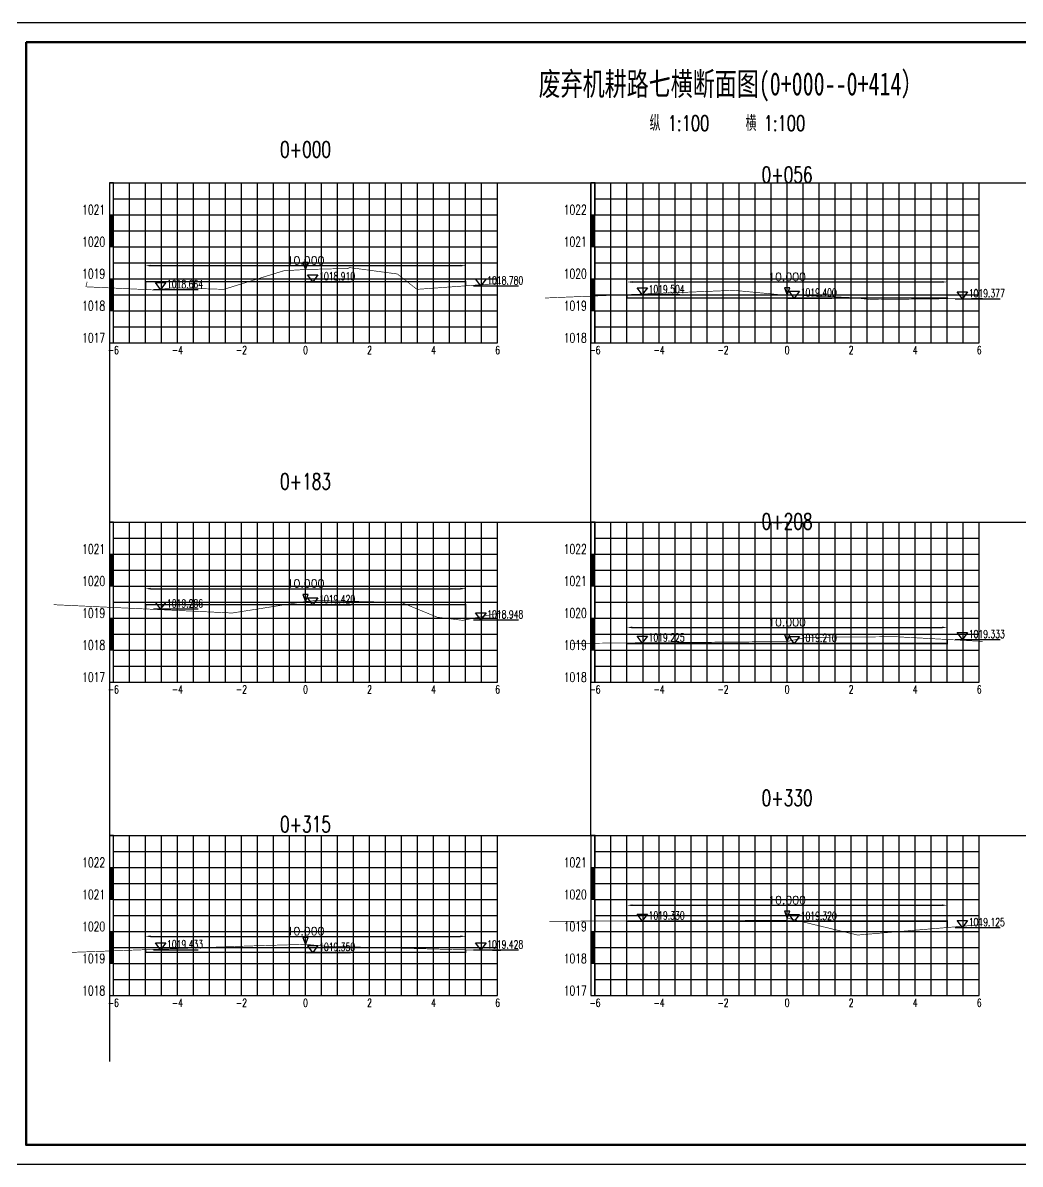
# Model space of a CAD drawing. Extents: x 695776 to 1250176, y 4443437 to 9025597.
# Drawn here: x 752460 to 783608, y 4482840 to 4518480 of the extents above; entities that cross this region are included whole.
import ezdxf
from ezdxf.enums import TextEntityAlignment as Align

# ---------------------------------------------------------------- set-up
doc = ezdxf.new("R2010")
doc.units = 0
doc.header["$LTSCALE"] = 0.5
doc.header["$PDSIZE"] = 0.2
doc.linetypes.add('ACAD_ISO07W100', pattern=[3.5, 0.5, -3])
doc.linetypes.add('CENTER2', pattern=[28.575, 19.05, -3.175, 3.175, -3.175])
doc.layers.get('0').update_dxf_attribs({"linetype": 'CONTINUOUS'})
doc.layers.get('Defpoints').update_dxf_attribs({"linetype": 'CONTINUOUS'})
for name, color, linetype in [('KEDU', 7, 'CONTINUOUS'), ('MIGE', 4, 'ACAD_ISO07W100'), ('MIGE1', 11, 'CONTINUOUS'), ('SANJIAO', 212, 'CONTINUOUS'), ('SHEJI', 1, 'CONTINUOUS'), ('YUANSHI', 2, 'CONTINUOUS'), ('YUANSHI1', 73, 'CONTINUOUS'), ('ZHOUXIAN', 20, 'CENTER2'), ('图框', 7, 'CONTINUOUS'), ('辅助线', 3, 'CONTINUOUS')]:
    doc.layers.add(name, color=color, linetype=linetype)
doc.styles.get("Standard").update_dxf_attribs({"font": 'rs.shx', "bigfont": 'hztxt.shx'})
doc.styles.add('仿宋', font='仿宋_GB2312.ttf', dxfattribs={"width": 0.7})
doc.dimstyles.get("Standard").update_dxf_attribs({"dimtxt": 0.18, "dimasz": 0.18, "dimexe": 0.18, "dimexo": 0.0625, "dimgap": 0.09, "dimtad": 0, "dimtih": 1, "dimtoh": 1, "dimdec": 4, "dimzin": 0, "dimdsep": 46, "dimtxsty": 'Standard', "dimcen": 0.09, "dimadec": 0, "dimazin": 0, "dimtfac": 1, "dimtdec": 4, "dimtofl": 0, "dimtmove": 0, "dimatfit": 3, "dimfxl": 0, "dimtolj": 1, "dimtzin": 0, "dimarcsym": 0})

# ---------------------------------------------------------------- blocks, each defined once
blk = doc.blocks.new('zhunghao')
blk.add_lwpolyline([(0, 0), (0.33, 0.86), (-0.33, 0.86), (0, 0)])
blk = doc.blocks.new('ele_sym08')
blk.add_line((0, 0), (5.6, 0))
blk.add_lwpolyline([(0.9, 0), (0.25, 0.86), (1.55, 0.86), (0.9, 0)])
at = {"width": 0.7}
blk.add_attdef('ELEVAT', (1.7, 0.18), '', height=1, dxfattribs=at)
blk = doc.blocks.new('*D775')
at = {"color": 0, "lineweight": -2}
for p, q in [((756289, 4510648), (756289, 4511148)), ((766289, 4510648), (766289, 4511148)), ((756451, 4510898), (766126, 4510898))]:
    blk.add_line(p, q, dxfattribs=at)
at = {"color": 0}
for points in [[(756451, 4510925), (756451, 4510871), (756289, 4510898)], [(766126, 4510925), (766126, 4510871), (766289, 4510898)]]:
    blk.add_solid(points, dxfattribs=at)
at = {"layer": 'Defpoints', "color": 0}
for p in [(766289, 4510898), (756289, 4510398), (766289, 4510398)]:
    blk.add_point(p, dxfattribs=at)
at = {"color": 0, "insert": (761289, 4511060), "char_height": 250, "attachment_point": 5}
blk.add_mtext('\\A1;10.000', dxfattribs=at)
blk = doc.blocks.new('bc1_100')
blk.add_lwpolyline([(0.064, 1), (-0.063, 1), (-0.063, 0), (0.064, 0)], close=True)
at = {"width": 0.7}
blk.add_attdef('BC', text='', height=0.3, dxfattribs=at).set_placement((-0.193, 0.007), align=Align.RIGHT)
blk = doc.blocks.new('bc0_100')
for p, q in [((-0.063, 1), (-0.063, 0)), ((0.063, 0), (0.063, 1))]:
    blk.add_line(p, q)
at = {"const_width": 0.126}
blk.add_lwpolyline([(0, 1), (0, 0)], dxfattribs=at)
at = {"width": 0.7}
blk.add_attdef('BC', text='', height=0.3, dxfattribs=at).set_placement((-0.193, 0.007), align=Align.RIGHT)
blk = doc.blocks.new('*D776')
at = {"color": 0, "lineweight": -2}
for p, q in [((771329, 4510138), (771329, 4510638)), ((781329, 4510138), (781329, 4510638)), ((771492, 4510388), (781167, 4510388))]:
    blk.add_line(p, q, dxfattribs=at)
at = {"color": 0}
for points in [[(771492, 4510415), (771492, 4510361), (771329, 4510388)], [(781167, 4510415), (781167, 4510361), (781329, 4510388)]]:
    blk.add_solid(points, dxfattribs=at)
at = {"layer": 'Defpoints', "color": 0}
for p in [(781329, 4510388), (771329, 4509888), (781329, 4509888)]:
    blk.add_point(p, dxfattribs=at)
at = {"color": 0, "insert": (776329, 4510550), "char_height": 250, "attachment_point": 5}
blk.add_mtext('\\A1;10.000', dxfattribs=at)
blk = doc.blocks.new('*D778')
at = {"color": 0, "lineweight": -2}
for p, q in [((756289, 4500561), (756289, 4501061)), ((766289, 4500561), (766289, 4501061)), ((756451, 4500811), (766126, 4500811))]:
    blk.add_line(p, q, dxfattribs=at)
at = {"color": 0}
for points in [[(756451, 4500838), (756451, 4500784), (756289, 4500811)], [(766126, 4500838), (766126, 4500784), (766289, 4500811)]]:
    blk.add_solid(points, dxfattribs=at)
at = {"layer": 'Defpoints', "color": 0}
for p in [(766289, 4500811), (756289, 4500311), (766289, 4500311)]:
    blk.add_point(p, dxfattribs=at)
at = {"color": 0, "insert": (761289, 4500974), "char_height": 250, "attachment_point": 5}
blk.add_mtext('\\A1;10.000', dxfattribs=at)
blk = doc.blocks.new('*D779')
at = {"color": 0, "lineweight": -2}
for p, q in [((771329, 4499351), (771329, 4499851)), ((771492, 4499601), (781167, 4499601)), ((781329, 4499351), (781329, 4499851))]:
    blk.add_line(p, q, dxfattribs=at)
at = {"color": 0}
for points in [[(771492, 4499628), (771492, 4499574), (771329, 4499601)], [(781167, 4499628), (781167, 4499574), (781329, 4499601)]]:
    blk.add_solid(points, dxfattribs=at)
at = {"layer": 'Defpoints', "color": 0}
for p in [(781329, 4499601), (771329, 4499101), (781329, 4499101)]:
    blk.add_point(p, dxfattribs=at)
at = {"color": 0, "insert": (776329, 4499764), "char_height": 250, "attachment_point": 5}
blk.add_mtext('\\A1;10.000', dxfattribs=at)
blk = doc.blocks.new('*D781')
at = {"color": 0, "lineweight": -2}
for p, q in [((756289, 4489705), (756289, 4490205)), ((756451, 4489955), (766126, 4489955)), ((766289, 4489705), (766289, 4490205))]:
    blk.add_line(p, q, dxfattribs=at)
at = {"color": 0}
for points in [[(756451, 4489982), (756451, 4489928), (756289, 4489955)], [(766126, 4489982), (766126, 4489928), (766289, 4489955)]]:
    blk.add_solid(points, dxfattribs=at)
at = {"layer": 'Defpoints', "color": 0}
for p in [(766289, 4489955), (756289, 4489455), (766289, 4489455)]:
    blk.add_point(p, dxfattribs=at)
at = {"color": 0, "insert": (761289, 4490118), "char_height": 250, "attachment_point": 5}
blk.add_mtext('\\A1;10.000', dxfattribs=at)
blk = doc.blocks.new('*D782')
at = {"color": 0, "lineweight": -2}
for p, q in [((771329, 4490675), (771329, 4491175)), ((781329, 4490675), (781329, 4491175)), ((771492, 4490925), (781167, 4490925))]:
    blk.add_line(p, q, dxfattribs=at)
at = {"color": 0}
for points in [[(771492, 4490952), (771492, 4490898), (771329, 4490925)], [(781167, 4490952), (781167, 4490898), (781329, 4490925)]]:
    blk.add_solid(points, dxfattribs=at)
at = {"layer": 'Defpoints', "color": 0}
for p in [(781329, 4490925), (771329, 4490425), (781329, 4490425)]:
    blk.add_point(p, dxfattribs=at)
at = {"color": 0, "insert": (776329, 4491088), "char_height": 250, "attachment_point": 5}
blk.add_mtext('\\A1;10.000', dxfattribs=at)

msp = doc.modelspace()

# ---------------------------------------------------------------- linework, layer by layer
at = {"layer": 'MIGE', "linetype": 'Continuous'}
for p, q in [((755788.7759, 4508487.6428), (755788.7759, 4513487.6428)), ((756788.7759, 4508487.6428), (756788.7759, 4513487.6428)), ((757788.7759, 4508487.6428), (757788.7759, 4513487.6428)), ((758788.7759, 4508487.6428), (758788.7759, 4513487.6428)), ((759788.7759, 4508487.6428), (759788.7759, 4513487.6428)), ((760788.7759, 4508487.6428), (760788.7759, 4513487.6428)), ((761788.7759, 4508487.6428), (761788.7759, 4513487.6428)), ((762788.7759, 4508487.6428), (762788.7759, 4513487.6428)), ((763788.7759, 4508487.6428), (763788.7759, 4513487.6428)), ((764788.7759, 4508487.6428), (764788.7759, 4513487.6428)), ((765788.7759, 4508487.6428), (765788.7759, 4513487.6428)), ((766788.7759, 4508487.6428), (766788.7759, 4513487.6428)), ((770829.2464, 4508487.6428), (770829.2464, 4513487.6428)), ((771829.2464, 4508487.6428), (771829.2464, 4513487.6428)), ((772829.2464, 4508487.6428), (772829.2464, 4513487.6428)), ((773829.2464, 4508487.6428), (773829.2464, 4513487.6428)), ((774829.2464, 4508487.6428), (774829.2464, 4513487.6428)), ((775829.2464, 4508487.6428), (775829.2464, 4513487.6428)), ((776829.2464, 4508487.6428), (776829.2464, 4513487.6428)), ((777829.2464, 4508487.6428), (777829.2464, 4513487.6428)), ((778829.2464, 4508487.6428), (778829.2464, 4513487.6428)), ((779829.2464, 4508487.6428), (779829.2464, 4513487.6428)), ((780829.2464, 4508487.6428), (780829.2464, 4513487.6428)), ((781829.2464, 4508487.6428), (781829.2464, 4513487.6428)), ((755288.7759, 4512987.6428), (767288.7759, 4512987.6428)), ((770329.2464, 4512987.6428), (782329.2464, 4512987.6428)), ((755288.7759, 4511987.6428), (767288.7759, 4511987.6428)), ((770329.2464, 4511987.6428), (782329.2464, 4511987.6428)), ((755288.7759, 4510987.6428), (767288.7759, 4510987.6428)), ((770329.2464, 4510987.6428), (782329.2464, 4510987.6428)), ((755288.7759, 4509987.6428), (767288.7759, 4509987.6428)), ((770329.2464, 4509987.6428), (782329.2464, 4509987.6428)), ((755288.7759, 4508987.6428), (767288.7759, 4508987.6428)), ((770329.2464, 4508987.6428), (782329.2464, 4508987.6428)), ((755788.7759, 4497891.3781), (755788.7759, 4502891.3781)), ((756788.7759, 4497891.3781), (756788.7759, 4502891.3781)), ((757788.7759, 4497891.3781), (757788.7759, 4502891.3781)), ((758788.7759, 4497891.3781), (758788.7759, 4502891.3781)), ((759788.7759, 4497891.3781), (759788.7759, 4502891.3781)), ((760788.7759, 4497891.3781), (760788.7759, 4502891.3781)), ((761788.7759, 4497891.3781), (761788.7759, 4502891.3781)), ((762788.7759, 4497891.3781), (762788.7759, 4502891.3781)), ((763788.7759, 4497891.3781), (763788.7759, 4502891.3781)), ((764788.7759, 4497891.3781), (764788.7759, 4502891.3781)), ((765788.7759, 4497891.3781), (765788.7759, 4502891.3781)), ((766788.7759, 4497891.3781), (766788.7759, 4502891.3781)), ((770829.2464, 4497891.3781), (770829.2464, 4502891.3781)), ((771829.2464, 4497891.3781), (771829.2464, 4502891.3781)), ((772829.2464, 4497891.3781), (772829.2464, 4502891.3781)), ((773829.2464, 4497891.3781), (773829.2464, 4502891.3781)), ((774829.2464, 4497891.3781), (774829.2464, 4502891.3781)), ((775829.2464, 4497891.3781), (775829.2464, 4502891.3781)), ((776829.2464, 4497891.3781), (776829.2464, 4502891.3781)), ((777829.2464, 4497891.3781), (777829.2464, 4502891.3781)), ((778829.2464, 4497891.3781), (778829.2464, 4502891.3781)), ((779829.2464, 4497891.3781), (779829.2464, 4502891.3781)), ((780829.2464, 4497891.3781), (780829.2464, 4502891.3781)), ((781829.2464, 4497891.3781), (781829.2464, 4502891.3781)), ((755288.7759, 4502391.3781), (767288.7759, 4502391.3781)), ((770329.2464, 4502391.3781), (782329.2464, 4502391.3781)), ((755288.7759, 4501391.3781), (767288.7759, 4501391.3781)), ((770329.2464, 4501391.3781), (782329.2464, 4501391.3781)), ((755288.7759, 4500391.3781), (767288.7759, 4500391.3781)), ((770329.2464, 4500391.3781), (782329.2464, 4500391.3781)), ((755288.7759, 4499391.3781), (767288.7759, 4499391.3781)), ((770329.2464, 4499391.3781), (782329.2464, 4499391.3781)), ((755288.7759, 4498391.3781), (767288.7759, 4498391.3781)), ((770329.2464, 4498391.3781), (782329.2464, 4498391.3781)), ((755788.7759, 4488105.0944), (755788.7759, 4493105.0944)), ((756788.7759, 4488105.0944), (756788.7759, 4493105.0944)), ((757788.7759, 4488105.0944), (757788.7759, 4493105.0944)), ((758788.7759, 4488105.0944), (758788.7759, 4493105.0944)), ((759788.7759, 4488105.0944), (759788.7759, 4493105.0944)), ((760788.7759, 4488105.0944), (760788.7759, 4493105.0944)), ((761788.7759, 4488105.0944), (761788.7759, 4493105.0944)), ((762788.7759, 4488105.0944), (762788.7759, 4493105.0944)), ((763788.7759, 4488105.0944), (763788.7759, 4493105.0944)), ((764788.7759, 4488105.0944), (764788.7759, 4493105.0944)), ((765788.7759, 4488105.0944), (765788.7759, 4493105.0944)), ((766788.7759, 4488105.0944), (766788.7759, 4493105.0944)), ((770829.2464, 4488105.0944), (770829.2464, 4493105.0944)), ((771829.2464, 4488105.0944), (771829.2464, 4493105.0944)), ((772829.2464, 4488105.0944), (772829.2464, 4493105.0944)), ((773829.2464, 4488105.0944), (773829.2464, 4493105.0944)), ((774829.2464, 4488105.0944), (774829.2464, 4493105.0944)), ((775829.2464, 4488105.0944), (775829.2464, 4493105.0944)), ((776829.2464, 4488105.0944), (776829.2464, 4493105.0944)), ((777829.2464, 4488105.0944), (777829.2464, 4493105.0944)), ((778829.2464, 4488105.0944), (778829.2464, 4493105.0944)), ((779829.2464, 4488105.0944), (779829.2464, 4493105.0944)), ((780829.2464, 4488105.0944), (780829.2464, 4493105.0944)), ((781829.2464, 4488105.0944), (781829.2464, 4493105.0944)), ((755288.7759, 4492605.0944), (767288.7759, 4492605.0944)), ((770329.2464, 4492605.0944), (782329.2464, 4492605.0944)), ((755288.7759, 4491605.0944), (767288.7759, 4491605.0944)), ((770329.2464, 4491605.0944), (782329.2464, 4491605.0944)), ((755288.7759, 4490605.0944), (767288.7759, 4490605.0944)), ((770329.2464, 4490605.0944), (782329.2464, 4490605.0944)), ((755288.7759, 4489605.0944), (767288.7759, 4489605.0944)), ((770329.2464, 4489605.0944), (782329.2464, 4489605.0944)), ((755288.7759, 4488605.0944), (767288.7759, 4488605.0944)), ((770329.2464, 4488605.0944), (782329.2464, 4488605.0944))]:
    msp.add_line(p, q, dxfattribs=at)
at = {"layer": 'MIGE1'}
for p, q in [((755288.7759, 4513487.6428), (767288.7759, 4513487.6428)), ((755288.7759, 4508487.6428), (755288.7759, 4513487.6428)), ((756288.7759, 4508487.6428), (756288.7759, 4513487.6428)), ((757288.7759, 4508487.6428), (757288.7759, 4513487.6428)), ((758288.7759, 4508487.6428), (758288.7759, 4513487.6428)), ((759288.7759, 4508487.6428), (759288.7759, 4513487.6428)), ((760288.7759, 4508487.6428), (760288.7759, 4513487.6428)), ((761288.7759, 4508487.6428), (761288.7759, 4513487.6428)), ((762288.7759, 4508487.6428), (762288.7759, 4513487.6428)), ((763288.7759, 4508487.6428), (763288.7759, 4513487.6428)), ((764288.7759, 4508487.6428), (764288.7759, 4513487.6428)), ((765288.7759, 4508487.6428), (765288.7759, 4513487.6428)), ((766288.7759, 4508487.6428), (766288.7759, 4513487.6428)), ((767288.7759, 4508487.6428), (767288.7759, 4513487.6428)), ((770329.2464, 4513487.6428), (782329.2464, 4513487.6428)), ((770329.2464, 4508487.6428), (770329.2464, 4513487.6428)), ((771329.2464, 4508487.6428), (771329.2464, 4513487.6428)), ((772329.2464, 4508487.6428), (772329.2464, 4513487.6428)), ((773329.2464, 4508487.6428), (773329.2464, 4513487.6428)), ((774329.2464, 4508487.6428), (774329.2464, 4513487.6428)), ((775329.2464, 4508487.6428), (775329.2464, 4513487.6428)), ((776329.2464, 4508487.6428), (776329.2464, 4513487.6428)), ((777329.2464, 4508487.6428), (777329.2464, 4513487.6428)), ((778329.2464, 4508487.6428), (778329.2464, 4513487.6428)), ((779329.2464, 4508487.6428), (779329.2464, 4513487.6428)), ((780329.2464, 4508487.6428), (780329.2464, 4513487.6428)), ((781329.2464, 4508487.6428), (781329.2464, 4513487.6428)), ((782329.2464, 4508487.6428), (782329.2464, 4513487.6428)), ((755288.7759, 4512487.6428), (767288.7759, 4512487.6428)), ((770329.2464, 4512487.6428), (782329.2464, 4512487.6428)), ((755288.7759, 4511487.6428), (767288.7759, 4511487.6428)), ((770329.2464, 4511487.6428), (782329.2464, 4511487.6428)), ((755288.7759, 4510487.6428), (767288.7759, 4510487.6428)), ((770329.2464, 4510487.6428), (782329.2464, 4510487.6428)), ((755288.7759, 4509487.6428), (767288.7759, 4509487.6428)), ((770329.2464, 4509487.6428), (782329.2464, 4509487.6428)), ((755288.7759, 4508487.6428), (767288.7759, 4508487.6428)), ((770329.2464, 4508487.6428), (782329.2464, 4508487.6428)), ((755288.7759, 4502891.3781), (767288.7759, 4502891.3781)), ((755288.7759, 4497891.3781), (755288.7759, 4502891.3781)), ((756288.7759, 4497891.3781), (756288.7759, 4502891.3781)), ((757288.7759, 4497891.3781), (757288.7759, 4502891.3781)), ((758288.7759, 4497891.3781), (758288.7759, 4502891.3781)), ((759288.7759, 4497891.3781), (759288.7759, 4502891.3781)), ((760288.7759, 4497891.3781), (760288.7759, 4502891.3781)), ((761288.7759, 4497891.3781), (761288.7759, 4502891.3781)), ((762288.7759, 4497891.3781), (762288.7759, 4502891.3781)), ((763288.7759, 4497891.3781), (763288.7759, 4502891.3781)), ((764288.7759, 4497891.3781), (764288.7759, 4502891.3781)), ((765288.7759, 4497891.3781), (765288.7759, 4502891.3781)), ((766288.7759, 4497891.3781), (766288.7759, 4502891.3781)), ((767288.7759, 4497891.3781), (767288.7759, 4502891.3781)), ((770329.2464, 4502891.3781), (782329.2464, 4502891.3781)), ((770329.2464, 4497891.3781), (770329.2464, 4502891.3781)), ((771329.2464, 4497891.3781), (771329.2464, 4502891.3781)), ((772329.2464, 4497891.3781), (772329.2464, 4502891.3781)), ((773329.2464, 4497891.3781), (773329.2464, 4502891.3781)), ((774329.2464, 4497891.3781), (774329.2464, 4502891.3781)), ((775329.2464, 4497891.3781), (775329.2464, 4502891.3781)), ((776329.2464, 4497891.3781), (776329.2464, 4502891.3781)), ((777329.2464, 4497891.3781), (777329.2464, 4502891.3781)), ((778329.2464, 4497891.3781), (778329.2464, 4502891.3781)), ((779329.2464, 4497891.3781), (779329.2464, 4502891.3781)), ((780329.2464, 4497891.3781), (780329.2464, 4502891.3781)), ((781329.2464, 4497891.3781), (781329.2464, 4502891.3781)), ((782329.2464, 4497891.3781), (782329.2464, 4502891.3781)), ((755288.7759, 4501891.3781), (767288.7759, 4501891.3781)), ((770329.2464, 4501891.3781), (782329.2464, 4501891.3781)), ((755288.7759, 4500891.3781), (767288.7759, 4500891.3781)), ((770329.2464, 4500891.3781), (782329.2464, 4500891.3781)), ((755288.7759, 4499891.3781), (767288.7759, 4499891.3781)), ((770329.2464, 4499891.3781), (782329.2464, 4499891.3781)), ((755288.7759, 4498891.3781), (767288.7759, 4498891.3781)), ((770329.2464, 4498891.3781), (782329.2464, 4498891.3781)), ((755288.7759, 4497891.3781), (767288.7759, 4497891.3781)), ((770329.2464, 4497891.3781), (782329.2464, 4497891.3781)), ((755288.7759, 4493105.0944), (767288.7759, 4493105.0944)), ((755288.7759, 4488105.0944), (755288.7759, 4493105.0944)), ((756288.7759, 4488105.0944), (756288.7759, 4493105.0944)), ((757288.7759, 4488105.0944), (757288.7759, 4493105.0944)), ((758288.7759, 4488105.0944), (758288.7759, 4493105.0944)), ((759288.7759, 4488105.0944), (759288.7759, 4493105.0944)), ((760288.7759, 4488105.0944), (760288.7759, 4493105.0944)), ((761288.7759, 4488105.0944), (761288.7759, 4493105.0944)), ((762288.7759, 4488105.0944), (762288.7759, 4493105.0944)), ((763288.7759, 4488105.0944), (763288.7759, 4493105.0944)), ((764288.7759, 4488105.0944), (764288.7759, 4493105.0944)), ((765288.7759, 4488105.0944), (765288.7759, 4493105.0944)), ((766288.7759, 4488105.0944), (766288.7759, 4493105.0944)), ((767288.7759, 4488105.0944), (767288.7759, 4493105.0944)), ((770329.2464, 4493105.0944), (782329.2464, 4493105.0944)), ((770329.2464, 4488105.0944), (770329.2464, 4493105.0944)), ((771329.2464, 4488105.0944), (771329.2464, 4493105.0944)), ((772329.2464, 4488105.0944), (772329.2464, 4493105.0944)), ((773329.2464, 4488105.0944), (773329.2464, 4493105.0944)), ((774329.2464, 4488105.0944), (774329.2464, 4493105.0944)), ((775329.2464, 4488105.0944), (775329.2464, 4493105.0944)), ((776329.2464, 4488105.0944), (776329.2464, 4493105.0944)), ((777329.2464, 4488105.0944), (777329.2464, 4493105.0944)), ((778329.2464, 4488105.0944), (778329.2464, 4493105.0944)), ((779329.2464, 4488105.0944), (779329.2464, 4493105.0944)), ((780329.2464, 4488105.0944), (780329.2464, 4493105.0944)), ((781329.2464, 4488105.0944), (781329.2464, 4493105.0944)), ((782329.2464, 4488105.0944), (782329.2464, 4493105.0944)), ((755288.7759, 4492105.0944), (767288.7759, 4492105.0944)), ((770329.2464, 4492105.0944), (782329.2464, 4492105.0944)), ((755288.7759, 4491105.0944), (767288.7759, 4491105.0944)), ((770329.2464, 4491105.0944), (782329.2464, 4491105.0944)), ((755288.7759, 4490105.0944), (767288.7759, 4490105.0944)), ((770329.2464, 4490105.0944), (782329.2464, 4490105.0944)), ((755288.7759, 4489105.0944), (767288.7759, 4489105.0944)), ((770329.2464, 4489105.0944), (782329.2464, 4489105.0944)), ((755288.7759, 4488105.0944), (767288.7759, 4488105.0944)), ((770329.2464, 4488105.0944), (782329.2464, 4488105.0944))]:
    msp.add_line(p, q, dxfattribs=at)
at = {"layer": 'SHEJI', "const_width": 50}
for points in [[(756288.7759, 4510151.9285), (756288.7759, 4510397.6428), (759512.569, 4510397.6428), (761288.7759, 4510397.6428), (764463.7759, 4510397.6428), (766288.7759, 4510397.6428), (766288.7759, 4510267.5223)], [(771329.2464, 4509991.9552), (771329.2464, 4509887.6428), (776329.2464, 4509887.6428), (778504.2464, 4509887.6428), (781329.2464, 4509887.6428), (781329.2464, 4509864.2503)], [(756288.7759, 4500177.6505), (756288.7759, 4500311.3781), (760652.6648, 4500311.3781), (761288.7759, 4500311.3781), (764449.2107, 4500311.3781), (766288.7759, 4500311.3781), (766288.7759, 4499839.3049)], [(771329.2464, 4499116.8016), (771329.2464, 4499101.3781), (776329.2464, 4499101.3781), (781329.2464, 4499101.3781), (781329.2464, 4499224.4629)], [(771329.2464, 4490434.9325), (771329.2464, 4490425.0944), (776329.2464, 4490425.0944), (776744.3407, 4490425.0944), (781329.2464, 4490425.0944), (781329.2464, 4490230.2507)], [(756288.7759, 4489537.6169), (756288.7759, 4489455.0944), (761288.7759, 4489455.0944), (766288.7759, 4489455.0944), (766288.7759, 4489533.495)]]:
    msp.add_lwpolyline(points, dxfattribs=at)
at = {"layer": 'YUANSHI', "const_width": 20}
for points in [[(759512.569, 4510397.6428), (760608.7759, 4510737.6428), (761288.7759, 4510777.6428), (762478.7759, 4510807.6428), (762608.7759, 4510807.6428), (762668.7759, 4510837.6428), (764158.7759, 4510637.6428), (764463.7759, 4510397.6428)], [(754468.7759, 4510397.6428), (754428.7759, 4510237.6428), (756288.7759, 4510151.9285)], [(766288.7759, 4510267.5223), (767395.2567, 4510347.5089)], [(768769.2464, 4509887.6428), (771329.2464, 4509991.9552)], [(771329.2464, 4509991.9552), (774659.2464, 4510127.6428), (776139.2464, 4509987.6428), (776329.2464, 4509987.6428), (777709.2464, 4509927.6428), (778419.2464, 4509897.6428), (778504.2464, 4509887.6428)], [(781329.2464, 4509864.2503), (782435.7272, 4509876.5173)], [(753418.7759, 4500311.3781), (756288.7759, 4500177.6505)], [(760652.6648, 4500311.3781), (761288.7759, 4500411.3781), (761618.7759, 4500441.3781), (764278.7759, 4500381.3781), (764449.2107, 4500311.3781)], [(766288.7759, 4499839.3049), (767395.2567, 4500059.7015)], [(771329.2464, 4499116.8016), (776329.2464, 4499161.3781), (776919.2464, 4499291.3781), (779719.2464, 4499311.3781), (781329.2464, 4499224.4629)], [(781329.2464, 4499224.4629), (782435.7272, 4499164.73)], [(769599.2464, 4499101.3781), (771329.2464, 4499116.8016)], [(768899.2464, 4490425.0944), (771329.2464, 4490434.9325)], [(771329.2464, 4490434.9325), (776309.2464, 4490455.0944), (776329.2464, 4490525.0944), (776744.3407, 4490425.0944)], [(781329.2464, 4490230.2507), (782435.7272, 4490323.1778)], [(756288.7759, 4489537.6169), (759548.7759, 4489655.0944), (761288.7759, 4489705.0944), (761918.7759, 4489645.0944), (766288.7759, 4489533.495)], [(753998.7759, 4489455.0944), (756288.7759, 4489537.6169)], [(766288.7759, 4489533.495), (767395.2567, 4489505.2381)]]:
    msp.add_lwpolyline(points, dxfattribs=at)
at = {"layer": 'YUANSHI1', "const_width": 20}
for points in [[(756288.7759, 4510151.9285), (756598.7759, 4510137.6428), (757158.7759, 4510207.6428), (758738.7759, 4510157.6428), (759512.569, 4510397.6428)], [(764463.7759, 4510397.6428), (764768.7759, 4510157.6428), (766288.7759, 4510267.5223)], [(778504.2464, 4509887.6428), (778929.2464, 4509837.6428), (781329.2464, 4509864.2503)], [(756288.7759, 4500177.6505), (758998.7759, 4500051.3781), (760652.6648, 4500311.3781)], [(764449.2107, 4500311.3781), (765398.7759, 4499921.3781), (766198.7759, 4499821.3781), (766288.7759, 4499839.3049)], [(776744.3407, 4490425.0944), (778529.2464, 4489995.0944), (781329.2464, 4490230.2507)]]:
    msp.add_lwpolyline(points, dxfattribs=at)
at = {"layer": 'ZHOUXIAN'}
for p, q in [((761288.7759, 4509637.6428), (761288.7759, 4511337.6428)), ((776329.2464, 4509337.6428), (776329.2464, 4510627.6428)), ((761288.7759, 4499321.3781), (761288.7759, 4500941.3781)), ((776329.2464, 4498601.3781), (776329.2464, 4499811.3781)), ((776329.2464, 4489495.0944), (776329.2464, 4491025.0944)), ((761288.7759, 4488955.0944), (761288.7759, 4490205.0944))]:
    msp.add_line(p, q, dxfattribs=at)
at = {"layer": '图框', "linetype": 'Continuous', "lineweight": -2, "flags": 128}
msp.add_lwpolyline([(749564.3377, 4518480.4591), (749564.3377, 4482840.4591), (799964.3377, 4482840.4591), (799964.3377, 4518480.4591), (749564.3377, 4518480.4591)], dxfattribs=at)
at = {"layer": '图框', "linetype": 'Continuous', "lineweight": 60, "flags": 128}
msp.add_lwpolyline([(752564.3377, 4517880.4591), (799364.3377, 4517880.4591), (799364.3377, 4483440.4591), (752564.3377, 4483440.4591), (752564.3377, 4517880.4591)], dxfattribs=at)
at = {"layer": '辅助线'}
for points in [[(755162.5804, 4513487.6428), (798028.0935, 4513487.6428)], [(755162.5804, 4513487.6428), (755162.5804, 4486044.5699)], [(770203.0508, 4493105.0944), (770203.0508, 4513487.6428)], [(755162.5804, 4502891.3781), (797617.922, 4502891.3781)], [(755162.5804, 4493105.0944), (797167.9019, 4493105.0944)]]:
    msp.add_lwpolyline(points, dxfattribs=at)

# ---------------------------------------------------------------- block references
at = {"xscale": 250, "yscale": 250, "zscale": 250}
for p, values in [((761288.7759, 4510397.6428), {'ELEVAT': '1018.910'}), ((756538.7759, 4510151.9285), {'ELEVAT': '1018.664'}), ((766538.7759, 4510267.5223), {'ELEVAT': '1018.780'}), ((771579.2464, 4509991.9552), {'ELEVAT': '1019.504'}), ((776329.2464, 4509887.6428), {'ELEVAT': '1019.400'}), ((781579.2464, 4509864.2503), {'ELEVAT': '1019.377'}), ((756538.7759, 4500177.6505), {'ELEVAT': '1019.286'}), ((761288.7759, 4500311.3781), {'ELEVAT': '1019.420'}), ((766538.7759, 4499839.3049), {'ELEVAT': '1018.948'}), ((771579.2464, 4499116.8016), {'ELEVAT': '1019.225'}), ((776329.2464, 4499101.3781), {'ELEVAT': '1019.210'}), ((781579.2464, 4499224.4629), {'ELEVAT': '1019.333'}), ((771579.2464, 4490434.9325), {'ELEVAT': '1019.330'}), ((776329.2464, 4490425.0944), {'ELEVAT': '1019.320'}), ((781579.2464, 4490230.2507), {'ELEVAT': '1019.125'}), ((756538.7759, 4489537.6169), {'ELEVAT': '1019.433'}), ((761288.7759, 4489455.0944), {'ELEVAT': '1019.350'}), ((766538.7759, 4489533.495), {'ELEVAT': '1019.428'})]:
    msp.add_blockref('ele_sym08', p, dxfattribs=at).add_auto_attribs(values)
at = {"layer": 'KEDU', "xscale": 1000, "yscale": 1000, "zscale": 1000}
for name, p, values in [('bc1_100', (755225.5279, 4512487.6428), {'BC': '1021'}), ('bc1_100', (770265.9984, 4512487.6428), {'BC': '1022'}), ('bc0_100', (755225.5279, 4511487.6428), {'BC': '1020'}), ('bc0_100', (770265.9984, 4511487.6428), {'BC': '1021'}), ('bc1_100', (755225.5279, 4510487.6428), {'BC': '1019'}), ('bc1_100', (770265.9984, 4510487.6428), {'BC': '1020'}), ('bc0_100', (755225.5279, 4509487.6428), {'BC': '1018'}), ('bc0_100', (770265.9984, 4509487.6428), {'BC': '1019'}), ('bc1_100', (755225.5279, 4508487.6428), {'BC': '1017'}), ('bc1_100', (770265.9984, 4508487.6428), {'BC': '1018'}), ('bc1_100', (755225.5279, 4501891.3781), {'BC': '1021'}), ('bc1_100', (770265.9984, 4501891.3781), {'BC': '1022'}), ('bc0_100', (755225.5279, 4500891.3781), {'BC': '1020'}), ('bc0_100', (770265.9984, 4500891.3781), {'BC': '1021'}), ('bc1_100', (755225.5279, 4499891.3781), {'BC': '1019'}), ('bc1_100', (770265.9984, 4499891.3781), {'BC': '1020'}), ('bc0_100', (755225.5279, 4498891.3781), {'BC': '1018'}), ('bc0_100', (770265.9984, 4498891.3781), {'BC': '1019'}), ('bc1_100', (755225.5279, 4497891.3781), {'BC': '1017'}), ('bc1_100', (770265.9984, 4497891.3781), {'BC': '1018'}), ('bc1_100', (755225.5279, 4492105.0944), {'BC': '1022'}), ('bc1_100', (770265.9984, 4492105.0944), {'BC': '1021'}), ('bc0_100', (755225.5279, 4491105.0944), {'BC': '1021'}), ('bc0_100', (770265.9984, 4491105.0944), {'BC': '1020'}), ('bc1_100', (755225.5279, 4490105.0944), {'BC': '1020'}), ('bc1_100', (770265.9984, 4490105.0944), {'BC': '1019'}), ('bc0_100', (755225.5279, 4489105.0944), {'BC': '1019'}), ('bc0_100', (770265.9984, 4489105.0944), {'BC': '1018'}), ('bc1_100', (755225.5279, 4488105.0944), {'BC': '1018'}), ('bc1_100', (770265.9984, 4488105.0944), {'BC': '1017'})]:
    msp.add_blockref(name, p, dxfattribs=at).add_auto_attribs(values)
at = {"layer": 'SANJIAO', "xscale": 250, "yscale": 250, "zscale": 250}
for p in [(761288.7759, 4510777.6428), (776329.2464, 4509987.6428), (761288.7759, 4500411.3781), (776329.2464, 4499161.3781), (776329.2464, 4490525.0944), (761288.7759, 4489705.0944)]:
    msp.add_blockref('zhunghao', p, dxfattribs=at)

# ---------------------------------------------------------------- texts
at = {"width": 0.7}
for s, p in [('0+000', (761288.7759, 4514277.6428)), ('0+056', (776329.2464, 4513487.6428)), ('0+183', (761288.7759, 4503911.3781)), ('0+208', (776329.2464, 4502661.3781)), ('0+330', (776329.2464, 4494025.0944)), ('0+315', (761288.7759, 4493205.0944))]:
    msp.add_text(s, height=500, dxfattribs=at).set_placement(p, align=Align.CENTER)
at = {"layer": 'KEDU', "width": 0.7}
for s, p in [('-6', (755288.7759, 4508137.6428)), ('-4', (757288.7759, 4508137.6428)), ('-2', (759288.7759, 4508137.6428)), ('0', (761288.7759, 4508137.6428)), ('0', (761288.7759, 4508137.6428)), ('2', (763288.7759, 4508137.6428)), ('4', (765288.7759, 4508137.6428)), ('6', (767288.7759, 4508137.6428)), ('-6', (770329.2464, 4508137.6428)), ('-4', (772329.2464, 4508137.6428)), ('-2', (774329.2464, 4508137.6428)), ('0', (776329.2464, 4508137.6428)), ('0', (776329.2464, 4508137.6428)), ('2', (778329.2464, 4508137.6428)), ('4', (780329.2464, 4508137.6428)), ('6', (782329.2464, 4508137.6428)), ('-6', (755288.7759, 4497541.3781)), ('-4', (757288.7759, 4497541.3781)), ('-2', (759288.7759, 4497541.3781)), ('0', (761288.7759, 4497541.3781)), ('0', (761288.7759, 4497541.3781)), ('2', (763288.7759, 4497541.3781)), ('4', (765288.7759, 4497541.3781)), ('6', (767288.7759, 4497541.3781)), ('-6', (770329.2464, 4497541.3781)), ('-4', (772329.2464, 4497541.3781)), ('-2', (774329.2464, 4497541.3781)), ('0', (776329.2464, 4497541.3781)), ('0', (776329.2464, 4497541.3781)), ('2', (778329.2464, 4497541.3781)), ('4', (780329.2464, 4497541.3781)), ('6', (782329.2464, 4497541.3781)), ('-6', (755288.7759, 4487755.0944)), ('-4', (757288.7759, 4487755.0944)), ('-2', (759288.7759, 4487755.0944)), ('0', (761288.7759, 4487755.0944)), ('0', (761288.7759, 4487755.0944)), ('2', (763288.7759, 4487755.0944)), ('4', (765288.7759, 4487755.0944)), ('6', (767288.7759, 4487755.0944)), ('-6', (770329.2464, 4487755.0944)), ('-4', (772329.2464, 4487755.0944)), ('-2', (774329.2464, 4487755.0944)), ('0', (776329.2464, 4487755.0944)), ('0', (776329.2464, 4487755.0944)), ('2', (778329.2464, 4487755.0944)), ('4', (780329.2464, 4487755.0944)), ('6', (782329.2464, 4487755.0944))]:
    msp.add_text(s, height=250, dxfattribs=at).set_placement(p, align=Align.CENTER)
at = {"layer": '图框', "style": '仿宋', "width": 0.7}
msp.add_text('废弃机耕路七横断面图(0+000--0+414）', height=720, dxfattribs=at).set_placement((774579.3102, 4516214.6849), align=Align.CENTER)
at = {"layer": '图框', "width": 0.7}
for p in [(774466.0017, 4515105.519), (774466.0043, 4515105.5195)]:
    msp.add_text('纵 1:100    横 1:100', height=480, dxfattribs=at).set_placement(p, align=Align.CENTER)

# ---------------------------------------------------------------- dimensions: what is measured, and where the dimension line sits
for base, p1, p2, picture, middle in [((766288.7759, 4510897.6428), (756288.7759, 4510397.6428), (766288.7759, 4510397.6428), '*D775', (761288.7759, 4511060.1428)), ((781329.2464, 4510387.6428), (771329.2464, 4509887.6428), (781329.2464, 4509887.6428), '*D776', (776329.2464, 4510550.1428)), ((766288.7759, 4500811.3781), (756288.7759, 4500311.3781), (766288.7759, 4500311.3781), '*D778', (761288.7759, 4500973.8781)), ((781329.2464, 4499601.3781), (771329.2464, 4499101.3781), (781329.2464, 4499101.3781), '*D779', (776329.2464, 4499763.8781)), ((781329.2464, 4490925.0944), (771329.2464, 4490425.0944), (781329.2464, 4490425.0944), '*D782', (776329.2464, 4491087.5944)), ((766288.7759, 4489955.0944), (756288.7759, 4489455.0944), (766288.7759, 4489455.0944), '*D781', (761288.7759, 4490117.5944))]:
    dim = msp.add_linear_dim(base=base, p1=p1, p2=p2, dimstyle='Standard', override={"dimtxt": 250, "dimasz": 162.5, "dimexe": 250, "dimexo": 250, "dimgap": 37.5, "dimtad": 1, "dimtih": 0, "dimtoh": 0, "dimdec": 3, "dimlfac": 0.001})
    dim.commit()
    dim.dimension.update_dxf_attribs({"geometry": picture, "text_midpoint": middle})

doc.saveas('drawing.dxf')
